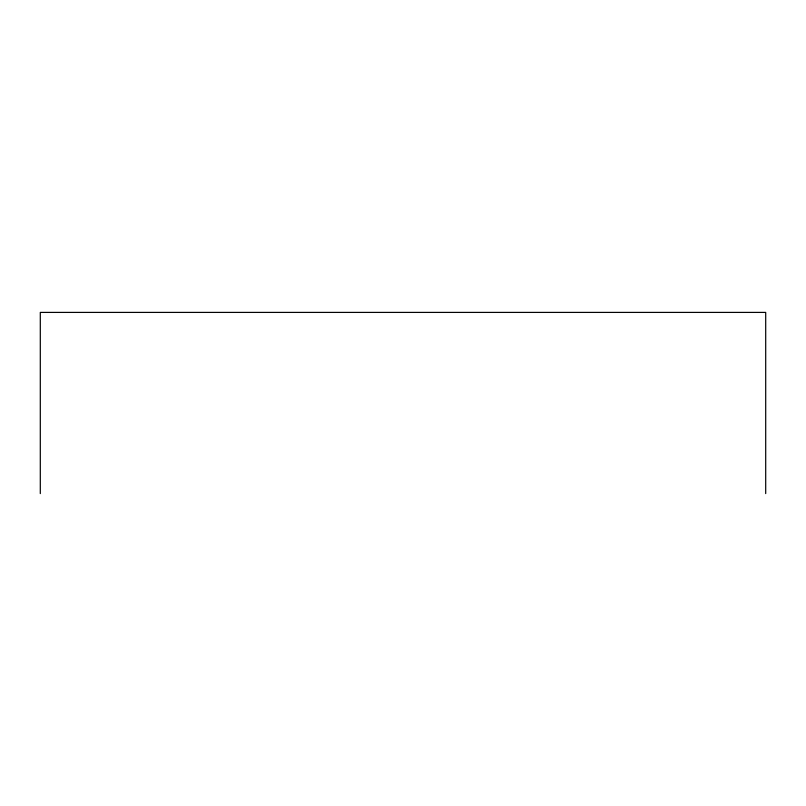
<?xml version="1.0" encoding="UTF-8"?>
<svg xmlns="http://www.w3.org/2000/svg" width="806" height="806" viewBox="0 0 806 806"><rect width="100%" height="100%" fill="white"/><g stroke="black" fill="none" stroke-linecap="round" stroke-linejoin="round"><path stroke-width="1.21" d="M765.7 493.594L765.7 312.406L40.3 312.406L40.3 493.594"/></g></svg>
